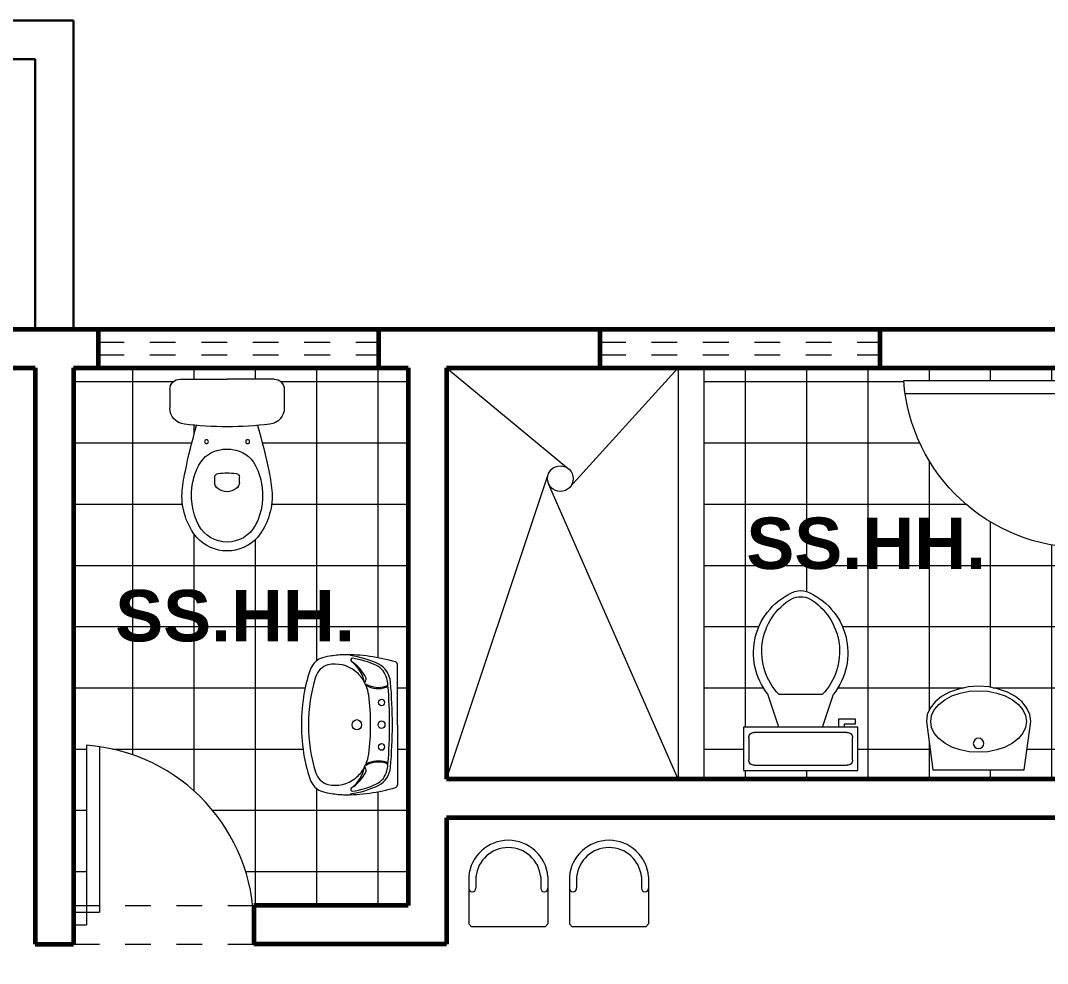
# Model space of a CAD drawing. Header units: millimetres. Extents: x 287 to 445, y 520 to 576.
# Drawn here: x 413.372 to 417.364, y 569.86 to 573.526 of the extents above; entities that cross this region are included whole.
import ezdxf

# ---------------------------------------------------------------- set-up
doc = ezdxf.new("R2010")
doc.units = ezdxf.units.MM
doc.header["$LTSCALE"] = 0.015
doc.linetypes.add('DASHED2', pattern=[9.525, 6.35, -3.175])
for name, color, linetype, lineweight in [('Muebles', 11, 'Continuous', 20), ('Muros', 41, 'Continuous', 60), ('Muros Bajos', 20, 'Continuous', 30), ('Proyecciones', 46, 'Continuous', 0), ('Puertas', 31, 'Continuous', 20), ('Texto', 133, 'Continuous', 20), ('Texturas', 38, 'Continuous', 0), ('Ventanas', 130, 'Continuous', 20)]:
    doc.layers.add(name, color=color, linetype=linetype, lineweight=lineweight)
pattern_1 = [(180, (822.66971, 37.29303), (0, 0.238125), []), (90, (822.66971, 37.29303), (0.238125, 1e-17), [])]

# ---------------------------------------------------------------- blocks, each defined once
blk = doc.blocks.new('sila')
at = {"layer": 'Muebles'}
for p, q in [((422.0537, 545.4777), (421.9238, 545.3478)), ((422.0726, 545.457), (422.0418, 545.4262)), ((421.9238, 545.332), (421.9238, 545.3478)), ((422.1258, 545.1301), (421.9238, 545.332)), ((422.2508, 545.2788), (422.22, 545.248)), ((422.2715, 545.2599), (422.1416, 545.1301)), ((422.1416, 545.1301), (422.1258, 545.1301))]:
    blk.add_line(p, q, dxfattribs=at)
for centre, radius, start, end in [((422.1531, 545.3593), 0.1546, 319.9791, 130.0209), ((422.1531, 545.3593), 0.1266, 320.5027, 129.4973), ((422.0319, 545.4361), 0.014, 135, 315), ((422.2299, 545.2381), 0.014, 135, 315)]:
    blk.add_arc(centre, radius, start, end, dxfattribs=at)
blk = doc.blocks.new('P02')
at = {"layer": 'Proyecciones', "linetype": 'DASHED2'}
for p, q in [((454.1652, 543.0906), (454.8652, 543.0906)), ((454.1652, 542.9406), (454.8652, 542.9406))]:
    blk.add_line(p, q, dxfattribs=at)
at = {"layer": 'Puertas'}
for p, q in [((454.2152, 543.7138), (454.2152, 543.0156)), ((454.2652, 543.7084), (454.2652, 543.0656)), ((454.1652, 543.0656), (454.2652, 543.0656)), ((454.1652, 543.0156), (454.2152, 543.0156))]:
    blk.add_line(p, q, dxfattribs=at)
blk.add_arc((454.1652, 543.0156), 0.7, 0, 85.904, dxfattribs=at)
blk = doc.blocks.new('lavado 02')
at = {"layer": 'Muebles', "linetype": 'Continuous'}
for p, q in [((419.4792, 542.2666), (419.5047, 542.4545)), ((419.5047, 542.4545), (419.859, 542.4545)), ((419.5047, 542.4542), (419.5048, 542.4542)), ((419.8588, 542.4542), (419.859, 542.4542)), ((419.859, 542.4545), (419.885, 542.2666)), ((419.5784, 542.3661), (419.5502, 542.3512)), ((419.6106, 542.3771), (419.5784, 542.3661)), ((419.6455, 542.384), (419.6106, 542.3771)), ((419.6818, 542.3863), (419.6455, 542.384)), ((419.7182, 542.384), (419.6818, 542.3863)), ((419.7531, 542.3771), (419.7182, 542.384)), ((419.7853, 542.3661), (419.7531, 542.3771)), ((419.8135, 542.3512), (419.7853, 542.3661)), ((419.527, 542.3331), (419.5098, 542.3124)), ((419.5502, 542.3512), (419.527, 542.3331)), ((419.8367, 542.3331), (419.8135, 542.3512)), ((419.8539, 542.3124), (419.8367, 542.3331)), ((419.4992, 542.2899), (419.4961, 542.2666)), ((419.5098, 542.3124), (419.4992, 542.2899)), ((419.8645, 542.2899), (419.8539, 542.3124)), ((419.868, 542.2666), (419.8645, 542.2899)), ((419.4826, 542.2399), (419.4792, 542.2666)), ((419.4942, 542.2142), (419.4826, 542.2399)), ((419.4961, 542.2666), (419.4992, 542.2432)), ((419.4992, 542.2432), (419.5098, 542.2208)), ((419.8539, 542.2208), (419.8645, 542.2432)), ((419.8645, 542.2432), (419.868, 542.2666)), ((419.8811, 542.2399), (419.8695, 542.2142)), ((419.885, 542.2666), (419.8811, 542.2399)), ((419.5129, 542.1906), (419.4942, 542.2142)), ((419.5098, 542.2208), (419.527, 542.2001)), ((419.527, 542.2001), (419.5502, 542.1819)), ((419.8135, 542.1819), (419.8367, 542.2001)), ((419.8367, 542.2001), (419.8539, 542.2208)), ((419.8695, 542.2142), (419.8507, 542.1906)), ((419.5382, 542.1698), (419.5129, 542.1906)), ((419.569, 542.1528), (419.5382, 542.1698)), ((419.5502, 542.1819), (419.5784, 542.167)), ((419.5784, 542.167), (419.6106, 542.156)), ((419.7531, 542.156), (419.7853, 542.167)), ((419.7853, 542.167), (419.8135, 542.1819)), ((419.8255, 542.1698), (419.7947, 542.1528)), ((419.8507, 542.1906), (419.8255, 542.1698)), ((419.6041, 542.1402), (419.569, 542.1528)), ((419.6422, 542.1324), (419.6041, 542.1402)), ((419.6106, 542.156), (419.6455, 542.1492)), ((419.6818, 542.1298), (419.6422, 542.1324)), ((419.6455, 542.1492), (419.6818, 542.1469)), ((419.6818, 542.1469), (419.7182, 542.1492)), ((419.7215, 542.1324), (419.6818, 542.1298)), ((419.7182, 542.1492), (419.7531, 542.156)), ((419.7596, 542.1402), (419.7215, 542.1324)), ((419.7947, 542.1528), (419.7596, 542.1402))]:
    blk.add_line(p, q, dxfattribs=at)
blk.add_circle((419.6818, 542.3518), 0.0203, dxfattribs=at)
blk = doc.blocks.new('inodoro 02')
at = {"layer": 'Muebles'}
for p, q in [((418.6054, 542.4578, 0.0856), (418.6054, 542.9032, 0.0856)), ((418.6054, 542.9032, 0.0856), (418.7751, 542.9032, 0.0856)), ((418.6478, 542.882, 0.0856), (418.7327, 542.882, 0.0856)), ((418.7751, 542.9032, 0.0856), (418.7751, 542.4578, 0.0856)), ((418.8069, 542.8926, 0.0856), (418.7857, 542.8926, 0.0856)), ((418.7857, 542.8926, 0.0856), (418.7857, 542.8502, 0.0856)), ((418.8069, 542.829, 0.0856), (418.8069, 542.8926, 0.0856)), ((418.6266, 542.5002, 0.0856), (418.6266, 542.8608, 0.0856)), ((418.7539, 542.8608, 0.0856), (418.7539, 542.5002, 0.0856)), ((418.7857, 542.8502, 0.0856), (418.7751, 542.8502, 0.0856)), ((418.7751, 542.829, 0.0856), (418.8069, 542.829, 0.0856)), ((418.7751, 542.7654, 0.0856), (418.9024, 542.8078, 0.0856)), ((418.9024, 542.5957, 0.0856), (418.9024, 542.7654, 0.0856)), ((418.7751, 542.5957, 0.0856), (418.9024, 542.5532, 0.0856)), ((418.7327, 542.479, 0.0856), (418.6478, 542.479, 0.0856)), ((418.7751, 542.4578, 0.0856), (418.6054, 542.4578, 0.0856))]:
    blk.add_line(p, q, dxfattribs=at)
for centre, radius, start, end in [((418.6452, 542.8635, 0.0856), 0.0187, 81.8699, 188.1301), ((418.7353, 542.8635, 0.0856), 0.0187, 351.8699, 98.1301), ((419.0632, 542.6059, 0.0856), 0.2581, 22.0286, 128.5309), ((419.0682, 542.5914, 0.0856), 0.2403, 31.0532, 133.6323), ((419.1967, 542.6805, 0.0856), 0.0848, 335.7318, 24.2682), ((419.2205, 542.6805, 0.0856), 0.0848, 344.8605, 15.1395), ((419.0632, 542.7552, 0.0856), 0.2581, 231.4693, 337.9716), ((419.0682, 542.7696, 0.0856), 0.2403, 226.3679, 328.947), ((418.6452, 542.4976, 0.0856), 0.0187, 171.8699, 278.1301), ((418.7353, 542.4976, 0.0856), 0.0187, 261.8699, 8.1301)]:
    blk.add_arc(centre, radius, start, end, dxfattribs=at)
blk = doc.blocks.new('lavado01')
at = {"layer": 'Muebles'}
for q in [(431.0722, 547.9867), (431.0722, 547.5185)]:
    blk.add_line((431.0722, 547.7526), q, dxfattribs=at)
for centre, major_axis, start_param, end_param in [((430.897, 547.3344), (0, -0.6916), 3.197279, 3.285244), ((430.8705, 547.1605), (0, -0.8644), 2.885319, 3.151657), ((430.7978, 547.9372), (0, -0.0778), 3.509542, 4.233442), ((430.8158, 547.913), (0, -0.0735), 3.344376, 4.377766), ((430.8276, 547.8298), (0, -0.1902), 3.251717, 3.471059), ((430.8305, 547.8326), (0, -0.1556), 2.530502, 3.344376), ((430.8462, 547.5919), (0, -0.4322), 2.729477, 3.031053), ((430.897, 548.0045), (0, -0.00692), 3.004018, 5.780923), ((430.8263, 547.8598), (0, -0.1582), 2.058891, 2.638863), ((430.8305, 547.8883), (0, -0.1313), 1.774316, 2.565809), ((430.8462, 547.5919), (0, -0.4234), 2.745531, 3.004018), ((430.9695, 547.9091), (0, -0.086), 1.671495, 2.729477), ((431.063, 547.9867), (0, -0.0104), 1.570796, 2.885319), ((431.162, 547.7737), (0, -0.5187), 4.317781, 4.509376), ((430.8393, 547.8467), (0, -0.1383), 2.12516, 2.530502), ((430.9648, 547.9108), (0, -0.0778), 1.848555, 2.745531), ((431.2259, 547.7526), (0, -0.5619), 4.377766, 4.712389), ((430.954, 547.9149), (0, -0.0104), 3.796945, 5.851261), ((430.9437, 547.9299), (0, -0.00864), 0.655353, 2.058891), ((430.9512, 547.9082), (0, -0.00134), 2.680944, 4.925095), ((430.9984, 548.0232), (0, -0.1297), -0.432135, 0.265821), ((430.8393, 547.8467), (0, -0.1383), 1.718468, 2.006825), ((430.9984, 548.0232), (0, -0.1253), -0.432135, 0.265821), ((431.0266, 547.9126), (0, -0.0104), 0.114993, 1.263752), ((431.0263, 547.9081), (0, -0.0104), 0.265821, 1.699459), ((430.8982, 547.8895), (0, -0.1556), 1.699459, 1.848555), ((429.593, 547.7526), (0, -1.6425), 1.570796, 1.671495), ((431.2758, 547.7526), (0, -0.6483), 4.517416, 4.712389), ((430.2769, 547.7526), (0, -0.778), 1.570796, 1.718468), ((429.593, 547.7526), (0, -1.6303), 1.570796, 1.664023), ((431.2758, 547.7526), (0, -0.6483), 4.712389, 4.907362), ((431.2259, 547.7526), (0, -0.5619), -1.570796, -1.236173), ((430.2769, 547.7526), (0, -0.778), 1.423124, 1.570796), ((429.593, 547.7526), (0, -1.6303), 1.47757, 1.570796), ((429.593, 547.7526), (0, -1.6425), 1.470097, 1.570796), ((431.162, 547.7316), (0, -0.5187), -1.367783, -1.176189), ((430.8393, 547.6585), (0, -0.1383), 1.134768, 1.423124), ((430.8305, 547.6169), (0, -0.1313), 0.575783, 1.367277), ((430.954, 547.5904), (0, -0.0104), 3.573517, 5.627833), ((430.9512, 547.5971), (0, -0.00134), 4.499683, 6.743833), ((430.9984, 547.4821), (0, -0.1297), 2.875772, 3.573728), ((430.9984, 547.4821), (0, -0.1253), 2.875772, 3.573728), ((430.9695, 547.5962), (0, -0.086), 0.412116, 1.470097), ((431.0266, 547.5927), (0, -0.0104), 1.87784, 3.0266), ((431.0263, 547.5972), (0, -0.0104), 1.442133, 2.875772), ((430.8982, 547.6158), (0, -0.1556), 1.293038, 1.442133), ((430.8158, 547.5922), (0, -0.0735), -1.236173, -0.202783), ((430.8263, 547.6454), (0, -0.1582), 0.502729, 1.082702), ((430.8393, 547.6585), (0, -0.1383), 0.61109, 1.016433), ((430.9437, 547.5753), (0, -0.00864), 1.082702, 2.48624), ((430.9648, 547.5945), (0, -0.0778), 0.396061, 1.293038), ((430.7978, 547.568), (0, -0.0778), -1.09185, -0.36795), ((430.8305, 547.6727), (0, -0.1556), -0.202783, 0.61109), ((430.8705, 548.3447), (0, -0.8644), -0.010064, 0.256274), ((430.8462, 547.9134), (0, -0.4322), 0.11054, 0.412116), ((430.897, 547.5008), (0, -0.00692), 3.643855, 6.42076), ((430.8462, 547.9133), (0, -0.4234), 0.137574, 0.396061), ((431.063, 547.5185), (0, -0.0104), 0.256274, 1.570796), ((430.8276, 547.6754), (0, -0.1902), -0.329466, -0.110124), ((430.897, 548.1708), (0, -0.6916), -0.143651, -0.055686)]:
    blk.add_ellipse(centre, major_axis=major_axis, ratio=0.888889, start_param=start_param, end_param=end_param, dxfattribs=at)
for centre, major_axis in [((431.0107, 547.8391), (0, -0.013)), ((430.9147, 547.7526), (0, -0.0199)), ((431.0107, 547.7526), (0, -0.0151)), ((431.0107, 547.6662), (0, -0.013))]:
    blk.add_ellipse(centre, major_axis=major_axis, ratio=0.888889, dxfattribs=at)
blk = doc.blocks.new('Inodoro01')
at = {"layer": 'Muebles'}
for p, q in [((431.0297, 548.5726), (430.9581, 548.5726)), ((431.0697, 548.5326), (431.0697, 548.3501)), ((430.6681, 548.3981), (430.6881, 548.3981)), ((431.0697, 548.1676), (431.0697, 548.3501)), ((430.6681, 548.3021), (430.6881, 548.3021)), ((431.0297, 548.1276), (430.9581, 548.1276))]:
    blk.add_line(p, q, dxfattribs=at)
for centre in [(430.8267, 548.4301), (430.8267, 548.2701)]:
    blk.add_circle(centre, 0.0075, dxfattribs=at)
for centre, radius, start, end in [((430.9581, 548.5086), 0.064, 90, 173.2069), ((431.0297, 548.5326), 0.04, 0, 90), ((430.6163, 548.2653), 0.26, 87.6972, 128.7131), ((430.581, 547.9269), 0.6, 77.7093, 85.6206), ((430.2071, 546.064), 2.5, 74.1539, 78.4256), ((432.2887, 548.3501), 1.404, 173.2069, 180), ((430.5617, 548.3501), 0.16, 132.4362, 180), ((430.6168, 548.2388), 0.2497, 77.6166, 117.7303), ((430.62, 548.2378), 0.25, 62.5973, 78.3805), ((430.5617, 548.3501), 0.1256, 119.1161, 180), ((430.6818, 548.3571), 0.1156, 6.2419, 62.5973), ((430.6921, 548.3501), 0.06, 143.1301, 180), ((430.6681, 548.3681), 0.03, 90, 143.1301), ((430.6881, 548.3831), 0.015, 6.6492, 90), ((430.4051, 548.3501), 0.3, 0, 6.6492), ((430.5617, 548.3501), 0.16, 180, 227.5638), ((430.5617, 548.3501), 0.1256, 180, 240.8839), ((430.6921, 548.3501), 0.06, 180, 216.8699), ((430.4051, 548.3501), 0.3, 353.3508, 0), ((430.6178, 548.3501), 0.18, 0, 6.2419), ((430.6178, 548.3501), 0.18, 353.7581, 0), ((432.2887, 548.3501), 1.404, 180, 186.7931), ((430.6681, 548.3321), 0.03, 216.8699, 270), ((430.6881, 548.3171), 0.015, 270, 353.3508), ((430.6818, 548.3431), 0.1156, 297.4027, 353.7581), ((430.6163, 548.4349), 0.26, 231.2869, 272.3028), ((430.6168, 548.4614), 0.2497, 242.2697, 282.3834), ((430.62, 548.4624), 0.25, 281.6195, 297.4027), ((430.2071, 550.6363), 2.5, 281.5744, 285.8461), ((430.581, 548.7734), 0.6, 274.3794, 282.2907), ((430.9581, 548.1916), 0.064, 186.7931, 270), ((431.0297, 548.1676), 0.04, 270, 0)]:
    blk.add_arc(centre, radius, start, end, dxfattribs=at)

msp = doc.modelspace()

# ---------------------------------------------------------------- hatches: boundary and pattern name
at = {"layer": 'Texturas'}
h = msp.add_hatch(dxfattribs=at)
h.set_pattern_fill('NET,_O', color=256, scale=0.075)
h.set_pattern_definition(pattern_1)
h.paths.add_polyline_path([(413.5785, 572.176), (414.8785, 572.176), (414.8785, 570.0847), (414.2785, 570.0847), (414.2745, 570.0847, 0.362752), (413.6285, 570.7079), (413.6285, 570.0847), (413.5785, 570.0847)])
h.paths.add_polyline_path([(414.0119, 571.7705, 0.034533), (413.9999, 571.6886, 0.180901), (414.0568, 571.5155, 0.210568), (414.1749, 571.4635, 0.210568), (414.293, 571.5155, 0.180901), (414.3499, 571.6886, 0.034533), (414.3379, 571.7705, 0.018641), (414.2937, 571.9515, 0.008455), (414.341, 571.9563, 0.379899), (414.3974, 572.0199), (414.3974, 572.0915, 0.414214), (414.3574, 572.1315), (414.1749, 572.1315), (413.9924, 572.1315, 0.414214), (413.9524, 572.0915), (413.9524, 572.0199, 0.379899), (414.0088, 571.9563, 0.008455), (414.0561, 571.9515, 0.018641)], flags=16)
h.paths.add_polyline_path([(414.1945, 571.8585, -0.250976), (414.2845, 571.7968, -0.068976), (414.3075, 571.7321, -0.176838), (414.2846, 571.5624, -0.272087), (414.1749, 571.4979, -0.272087), (414.0652, 571.5624, -0.176838), (414.0423, 571.7321, -0.068976), (414.0653, 571.7968, -0.250976), (414.1553, 571.8585, -0.027242), (414.1749, 571.8596, -0.027242)], flags=0)
h.paths.add_polyline_path([(414.1024, 571.8885, 1), (414.0874, 571.8885, 1)], flags=0)
h.paths.add_polyline_path([(414.1269, 571.7499), (414.1269, 571.7299, 0.236068), (414.1389, 571.7059, 0.162278), (414.1749, 571.6939, 0.162278), (414.2109, 571.7059, 0.236068), (414.2229, 571.7299), (414.2229, 571.7499, 0.380618), (414.2096, 571.7648, 0.029021), (414.1749, 571.7669, 0.029021), (414.1402, 571.7648, 0.380618)], flags=0)
h.paths.add_polyline_path([(414.2624, 571.8885, 1), (414.2474, 571.8885, 1)], flags=0)
edge = h.paths.add_edge_path(flags=16)
edge.add_ellipse((414.5623, 570.9725), major_axis=(0, 0.0778), ratio=0.888889, start_angle=21.082, end_angle=62.5584)
edge.add_ellipse((414.9266, 570.809), major_axis=(0, 0.5187), ratio=0.888889, start_angle=67.3906, end_angle=78.3682)
edge.add_ellipse((415.0404, 570.7879), major_axis=(0, 0.6483), ratio=0.888889, start_angle=78.8289, end_angle=90)
edge.add_ellipse((415.0404, 570.7879), major_axis=(0, 0.6483), ratio=0.888889, start_angle=90, end_angle=101.1711)
edge.add_ellipse((414.9266, 570.7669), major_axis=(0, 0.5187), ratio=0.888889, start_angle=101.6318, end_angle=112.6094)
edge.add_ellipse((414.5623, 570.6034), major_axis=(0, 0.0778), ratio=0.888889, start_angle=117.4416, end_angle=158.918)
edge.add_ellipse((414.5922, 570.7107), major_axis=(0, 0.1902), ratio=0.888889, start_angle=161.123, end_angle=173.6904)
edge.add_ellipse((414.6616, 571.2061), major_axis=(0, 0.6916), ratio=0.888889, start_angle=171.7694, end_angle=176.8094)
edge.add_ellipse((414.6351, 571.38), major_axis=(0, 0.8644), ratio=0.888889, start_angle=179.4234, end_angle=194.6834)
edge.add_ellipse((414.8275, 570.5539), major_axis=(0, 0.0104), ratio=0.888889, start_angle=194.6834, end_angle=270)
edge.add_line((414.8368, 570.5539), (414.8368, 570.7879))
edge.add_line((414.8368, 570.7879), (414.8368, 571.022))
edge.add_ellipse((414.8275, 571.022), major_axis=(0, 0.0104), ratio=0.888889, start_angle=270, end_angle=345.3166)
edge.add_ellipse((414.6351, 570.1958), major_axis=(0, 0.8644), ratio=0.888889, start_angle=-14.6834, end_angle=0.5766)
edge.add_ellipse((414.6616, 570.3698), major_axis=(0, 0.6916), ratio=0.888889, start_angle=3.1906, end_angle=8.2306)
edge.add_ellipse((414.5922, 570.8652), major_axis=(0, 0.1902), ratio=0.888889, start_angle=6.3096, end_angle=18.877)
edge = h.paths.add_edge_path(flags=0)
edge.add_ellipse((414.5804, 570.9483), major_axis=(0, 0.0735), ratio=0.888889, start_angle=11.6186, end_angle=70.8275)
edge.add_ellipse((414.9904, 570.7879), major_axis=(0, 0.5619), ratio=0.888889, start_angle=70.8275, end_angle=90)
edge.add_ellipse((414.9904, 570.7879), major_axis=(0, 0.5619), ratio=0.888889, start_angle=90, end_angle=109.1725)
edge.add_ellipse((414.5804, 570.6275), major_axis=(0, 0.0735), ratio=0.888889, start_angle=109.1725, end_angle=168.3814)
edge.add_ellipse((414.5951, 570.708), major_axis=(0, 0.1556), ratio=0.888889, start_angle=168.3814, end_angle=215.0129)
edge.add_ellipse((414.6039, 570.6938), major_axis=(0, 0.1383), ratio=0.888889, start_angle=215.0129, end_angle=238.2373)
edge.add_ellipse((414.5951, 570.6522), major_axis=(0, 0.1313), ratio=0.888889, start_angle=212.99, end_angle=256.2426, ccw=False)
edge.add_ellipse((414.6616, 570.5361), major_axis=(0, 0.00692), ratio=0.888889, start_angle=28.8335, end_angle=187.8824)
edge.add_ellipse((414.6108, 570.9486), major_axis=(0, 0.4234), ratio=0.888889, start_angle=187.8824, end_angle=202.6926)
edge.add_ellipse((414.7293, 570.6298), major_axis=(0, 0.0778), ratio=0.888889, start_angle=202.6926, end_angle=254.0856)
edge.add_ellipse((414.6628, 570.6511), major_axis=(0, 0.1556), ratio=0.888889, start_angle=254.0856, end_angle=262.6282)
edge.add_ellipse((413.3576, 570.7879), major_axis=(0, 1.6303), ratio=0.888889, start_angle=264.6585, end_angle=270)
edge.add_ellipse((413.3576, 570.7879), major_axis=(0, 1.6303), ratio=0.888889, start_angle=-90, end_angle=-84.6585)
edge.add_ellipse((414.6628, 570.9248), major_axis=(0, 0.1556), ratio=0.888889, start_angle=-82.6282, end_angle=-74.0856)
edge.add_ellipse((414.7293, 570.9461), major_axis=(0, 0.0778), ratio=0.888889, start_angle=-74.0856, end_angle=-22.6926)
edge.add_ellipse((414.6108, 570.6273), major_axis=(0, 0.4234), ratio=0.888889, start_angle=-22.6926, end_angle=-7.8824)
edge.add_ellipse((414.6616, 571.0398), major_axis=(0, 0.00692), ratio=0.888889, start_angle=-7.8824, end_angle=151.1665)
edge.add_ellipse((414.5951, 570.9237), major_axis=(0, 0.1313), ratio=0.888889, start_angle=-76.2426, end_angle=-32.99, ccw=False)
edge.add_ellipse((414.6039, 570.8821), major_axis=(0, 0.1383), ratio=0.888889, start_angle=-58.2373, end_angle=-35.0129)
edge.add_ellipse((414.5951, 570.8679), major_axis=(0, 0.1556), ratio=0.888889, start_angle=-35.0129, end_angle=11.6186)
edge = h.paths.add_edge_path(flags=0)
edge.add_ellipse((414.763, 571.0585), major_axis=(0, 0.1297), ratio=0.888889, start_angle=155.2405, end_angle=155.5832, ccw=False)
edge.add_ellipse((414.7158, 570.9435), major_axis=(0, 0.00134), ratio=0.888889, start_angle=-26.3932, end_angle=102.1871, ccw=False)
edge.add_ellipse((414.7186, 570.9502), major_axis=(0, 0.0104), ratio=0.888889, start_angle=37.5489, end_angle=155.2525)
edge = h.paths.add_edge_path(flags=0)
edge.add_ellipse((414.7912, 570.9479), major_axis=(0, 0.0104), ratio=0.888889, start_angle=186.5886, end_angle=252.4077)
edge.add_ellipse((414.7908, 570.9434), major_axis=(0, 0.0104), ratio=0.888889, start_angle=195.2304, end_angle=277.3718, ccw=False)
edge = h.paths.add_edge_path(flags=0)
edge.add_ellipse((414.7186, 570.6257), major_axis=(0, 0.0104), ratio=0.888889, start_angle=24.7475, end_angle=142.4511, ccw=False)
edge.add_ellipse((414.763, 570.5174), major_axis=(0, 0.1297), ratio=0.888889, start_angle=24.4168, end_angle=24.7595, ccw=False)
edge.add_ellipse((414.7158, 570.6324), major_axis=(0, 0.00134), ratio=0.888889, start_angle=77.8129, end_angle=206.3932, ccw=False)
edge.add_ellipse((414.763, 570.5174), major_axis=(0, 0.1253), ratio=0.888889, start_angle=-15.2304, end_angle=24.7595, ccw=False)
edge.add_ellipse((414.7912, 570.628), major_axis=(0, 0.0104), ratio=0.888889, start_angle=-72.4077, end_angle=-6.5886, ccw=False)
edge.add_ellipse((414.7908, 570.6325), major_axis=(0, 0.0104), ratio=0.888889, start_angle=262.6282, end_angle=344.7696)
edge.add_ellipse((414.763, 570.5174), major_axis=(0, 0.1297), ratio=0.888889, start_angle=-15.2304, end_angle=24.4168)
edge.add_ellipse((414.6039, 570.6938), major_axis=(0, 0.1383), ratio=0.888889, start_angle=245.0331, end_angle=261.539)
edge = h.paths.add_edge_path(flags=0)
edge.add_ellipse((414.6792, 570.7879), major_axis=(0, 0.0199), ratio=0.888889, start_angle=0, end_angle=360)
edge = h.paths.add_edge_path(flags=0)
edge.add_ellipse((414.7753, 570.8744), major_axis=(0, 0.013), ratio=0.888889, start_angle=0, end_angle=360)
edge = h.paths.add_edge_path(flags=0)
edge.add_ellipse((414.7753, 570.7879), major_axis=(0, 0.0151), ratio=0.888889, start_angle=0, end_angle=360)
edge = h.paths.add_edge_path(flags=0)
edge.add_ellipse((414.7753, 570.7015), major_axis=(0, 0.013), ratio=0.888889, start_angle=0, end_angle=360)
h.paths.add_polyline_path([(414.6821, 571.337), (413.7299, 571.337), (413.7299, 571.08), (414.6821, 571.08)], flags=24)
h = msp.add_hatch(dxfattribs=at)
h.set_pattern_fill('NET,_O', color=256, scale=0.075)
h.set_pattern_definition(pattern_1)
h.paths.add_polyline_path([(416.0285, 572.176), (417.4285, 572.176), (417.4285, 572.126), (416.8053, 572.126, 0.362752), (417.4285, 571.48), (417.4285, 571.476), (417.4285, 570.576), (416.0285, 570.576)])
h.paths.add_polyline_path([(416.3824, 571.3064, 0.501323), (416.2773, 570.9063), (416.3197, 570.779), (416.1818, 570.779), (416.1818, 570.6093), (416.6273, 570.6093), (416.6273, 570.779), (416.5742, 570.779), (416.5742, 570.7896), (416.6167, 570.7896), (416.6167, 570.8108), (416.553, 570.8108), (416.553, 570.779), (416.4894, 570.779), (416.5318, 570.9063, 0.501317), (416.4267, 571.3064, 0.132891)], flags=16)
h.paths.add_polyline_path([(416.3697, 571.278, 0.48008), (416.3197, 570.9063), (416.4894, 570.9063, 0.48008), (416.4394, 571.278, 0.215004)], flags=0)
h.paths.add_polyline_path([(416.2242, 570.7578, 0.5), (416.203, 570.7366), (416.203, 570.6518, 0.5), (416.2242, 570.6305), (416.5848, 570.6305, 0.5), (416.6061, 570.6518), (416.6061, 570.7366, 0.5), (416.5848, 570.7578)], flags=0)
h.paths.add_polyline_path([(416.9524, 570.8971), (416.9271, 570.8764), (416.9084, 570.8528), (416.8968, 570.8271), (416.8934, 570.8004), (416.9189, 570.6125), (417.2732, 570.6125), (417.2992, 570.8004), (417.2953, 570.8271), (417.2837, 570.8528), (417.2649, 570.8764), (417.2397, 570.8971), (417.2089, 570.9141), (417.1738, 570.9268), (417.1357, 570.9346), (417.096, 570.9372), (417.0564, 570.9346), (417.0183, 570.9268), (416.9832, 570.9141)], flags=16)
h.paths.add_polyline_path([(416.9644, 570.885), (416.9412, 570.8669), (416.924, 570.8462), (416.9134, 570.8238), (416.9103, 570.8004), (416.9134, 570.7771), (416.924, 570.7546), (416.9412, 570.7339), (416.9644, 570.7158), (416.9926, 570.7009), (417.0248, 570.6898), (417.0597, 570.683), (417.096, 570.6807), (417.1324, 570.683), (417.1673, 570.6898), (417.1995, 570.7009), (417.2277, 570.7158), (417.2509, 570.7339), (417.2681, 570.7546), (417.2787, 570.7771), (417.2822, 570.8004), (417.2787, 570.8238), (417.2681, 570.8462), (417.2509, 570.8669), (417.2277, 570.885), (417.1995, 570.8999), (417.1673, 570.911), (417.1324, 570.9178), (417.096, 570.9201), (417.0597, 570.9178), (417.0248, 570.911), (416.9926, 570.8999)], flags=0)
h.paths.add_polyline_path([(417.0757, 570.7151, 1), (417.1163, 570.7151, 1)], flags=0)
h.paths.add_polyline_path([(417.1354, 571.6186), (416.1832, 571.6186), (416.1832, 571.3617), (417.1354, 571.3617)], flags=25)

# ---------------------------------------------------------------- linework, layer by layer
at = {"layer": 'Muebles'}
for p, q in [((415.0285, 572.176), (415.5024, 571.7833)), ((415.9285, 572.176), (415.5076, 571.7113)), ((415.9285, 572.176), (415.9285, 570.576)), ((416.0285, 572.176), (416.0285, 570.576)), ((415.0285, 570.576), (415.4231, 571.7606)), ((415.9285, 570.576), (415.4247, 571.7247))]:
    msp.add_line(p, q, dxfattribs=at)
msp.add_circle((415.4705, 571.7448), 0.05, dxfattribs=at)
at = {"layer": 'Muros'}
for p, q in [((410.9283, 572.326), (413.4285, 572.326)), ((413.4285, 572.326), (414.8785, 572.326)), ((413.6751, 572.176), (413.6751, 572.326)), ((414.7642, 572.176), (414.7642, 572.326)), ((414.8785, 572.326), (415.0285, 572.326)), ((415.0285, 572.326), (417.4285, 572.326)), ((415.6248, 572.176), (415.6248, 572.326)), ((416.7139, 572.176), (416.7139, 572.326)), ((410.9283, 572.176), (413.4285, 572.176)), ((413.4285, 572.176), (413.4285, 569.9347)), ((413.5785, 572.176), (414.8785, 572.176)), ((413.5785, 572.176), (413.5785, 569.9347)), ((414.8785, 572.176), (414.8785, 570.0847)), ((415.0285, 572.176), (415.0285, 570.576)), ((415.0285, 572.176), (417.5785, 572.176)), ((417.4285, 570.576), (415.0285, 570.576)), ((415.0285, 570.426), (415.0285, 569.9347)), ((419.7785, 570.426), (415.0285, 570.426)), ((414.2785, 570.0847), (414.2785, 569.9347)), ((414.8785, 570.0847), (414.2785, 570.0847)), ((413.4285, 569.9347), (413.5785, 569.9347)), ((415.0285, 569.9347), (414.2785, 569.9347))]:
    msp.add_line(p, q, dxfattribs=at)
at = {"layer": 'Muros Bajos'}
for p, q in [((408.9283, 573.526), (413.4285, 573.526)), ((413.4285, 573.526), (413.5785, 573.526)), ((413.5785, 573.526), (413.5785, 572.326)), ((408.9283, 573.376), (413.4285, 573.376)), ((413.4285, 573.376), (413.4285, 572.326))]:
    msp.add_line(p, q, dxfattribs=at)
at = {"layer": 'Ventanas', "linetype": 'DASHED2'}
for p, q in [((413.6751, 572.276), (414.7642, 572.276)), ((415.6248, 572.276), (416.7139, 572.276)), ((413.6751, 572.226), (414.7642, 572.226)), ((415.6248, 572.226), (416.7139, 572.226))]:
    msp.add_line(p, q, dxfattribs=at)

# ---------------------------------------------------------------- block references
at = {"layer": 'Muebles', "xscale": -1}
for name, p, rotation in [('Inodoro01', (-134.1752, 141.0618), 270), ('inodoro 02', (-126.276, 152.0039, -0.0856), 270), ('lavado 02', (-2.5858, 1113.067, -0.0856), 180)]:
    msp.add_blockref(name, p, dxfattribs=dict(at, rotation=rotation))
at = {"layer": 'Muebles'}
msp.add_blockref('lavado01', (-16.2354, 23.0353), dxfattribs=at)
at = {"layer": 'Muebles', "rotation": 44.99999999999633}
for p in [(502.3881, -113.9508), (502.7796, -113.9508)]:
    msp.add_blockref('sila', p, dxfattribs=at)
at = {"layer": 'Puertas', "xscale": -1, "rotation": 90}
msp.add_blockref('P02', (960.5191, 1026.3412), dxfattribs=at)
at = {"layer": 'Puertas'}
msp.add_blockref('P02', (-40.5867, 26.9941), dxfattribs=at)

# ---------------------------------------------------------------- texts
at = {"layer": 'Texto', "char_height": 0.1, "width": 1.072698, "attachment_point": 2}
for insert in [(416.6593, 571.5936), (414.206, 571.312)]:
    msp.add_mtext('{\\fArial|b1|i0|c0|p34;\\H2x;SS.HH.}', dxfattribs=dict(at, insert=insert))

doc.saveas('drawing.dxf')
